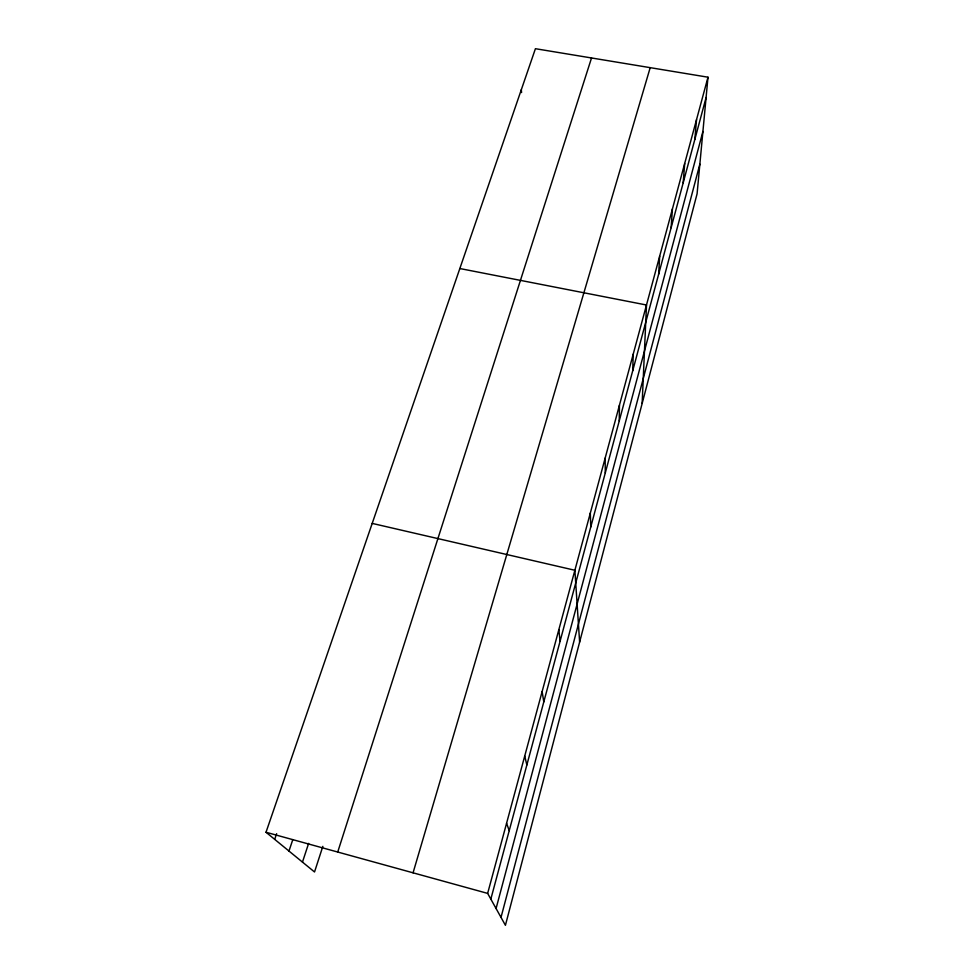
<?xml version="1.0" encoding="UTF-8"?>
<svg xmlns="http://www.w3.org/2000/svg" width="974" height="974" viewBox="0 0 974 974"><rect width="100%" height="100%" fill="white"/><g stroke="black" fill="none" stroke-linecap="round" stroke-linejoin="round"><path stroke-width="1.46" d="M619.245 420.914L619.44 405.196M632.723 370.729L633.21 354.195M642.158 403.419L646.493 305.008L459.838 268.532M658.655 274.169L659.678 256.15M671.135 227.697L672.401 209.02M683.188 182.82L684.685 163.547M694.827 139.465L696.532 119.632M707.988 77.202L697.08 193.838L505.421 925.3L487.645 893.389L707.988 77.202L535.42 48.7L266.012 832.259L314.529 871.974L322.844 846.357M501.013 917.398L699.856 164.143M496.07 908.535L702.911 131.466M490.835 899.124L706.089 97.534M413.061 872.826L650.194 67.656M337.722 852.043L591.535 57.965M302.464 862.112L308.636 843.374M288.974 851.057L292.797 839.625M274.692 839.369L276.628 833.683M372.202 523.403L574.879 570.265L579.627 642.085M266.012 832.259L487.645 893.389M506.577 823.249L509.219 830.639M524.718 756.043L526.861 764.955M542.128 691.577L543.796 701.889M558.832 629.703L560.074 641.294M521.321 89.718L521.565 92.567M590.305 513.128L590.78 526.946M605.146 458.145L605.28 472.95"/></g></svg>
